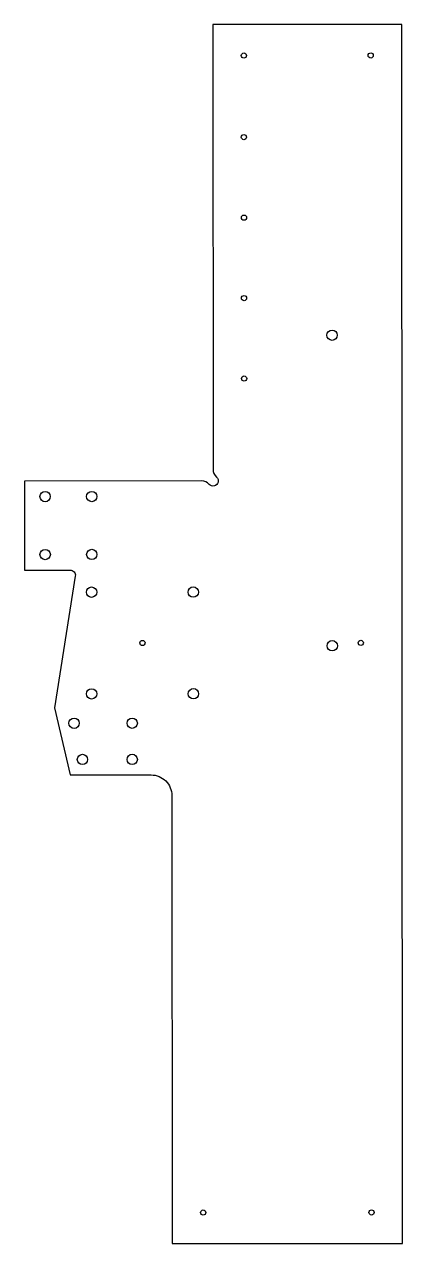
# Model space of a CAD drawing. Header units: inches. Extents: x 11.9 to 21, y 2 to 31.5.
import ezdxf

# ---------------------------------------------------------------- set-up
doc = ezdxf.new("R2010")
doc.units = ezdxf.units.IN
doc.layers.get('0').update_dxf_attribs({"linetype": 'CONTINUOUS'})

msp = doc.modelspace()

# ---------------------------------------------------------------- linework, layer by layer
msp.add_lwpolyline([(14.911, 13.358, -0.414214), (15.411, 12.858), (15.418, 2.037), (20.981, 2.041), (20.961, 31.486), (16.398, 31.483), (16.406, 20.739, 0.213422), (16.489, 20.552, -1.05728), (16.313, 20.376, 0.213422), (16.126, 20.459), (11.85, 20.456), (11.852, 18.306), (12.955, 18.306, -0.461006), (13.079, 18.162), (12.577, 14.981), (12.954, 13.356)], format="xyb", close=True)
for centre, radius in [((17.149, 30.733), 0.0625), ((20.211, 30.735), 0.0625), ((17.15, 28.762), 0.0625), ((17.152, 26.818), 0.0625), ((17.153, 24.875), 0.0625), ((19.278, 23.979), 0.125), ((17.154, 22.931), 0.0625), ((12.351, 20.081), 0.125), ((13.476, 20.082), 0.125), ((12.352, 18.681), 0.125), ((13.477, 18.682), 0.125), ((13.473, 17.772), 0.125), ((15.928, 17.774), 0.125), ((14.701, 16.545), 0.0625), ((19.284, 16.479), 0.125), ((19.971, 16.548), 0.0625), ((13.474, 15.316), 0.125), ((15.93, 15.318), 0.125), ((13.049, 14.606), 0.125), ((14.453, 14.607), 0.125), ((13.252, 13.731), 0.125), ((14.453, 13.732), 0.125), ((16.168, 2.788), 0.0625), ((20.23, 2.79), 0.0625)]:
    msp.add_circle(centre, radius)

doc.saveas('drawing.dxf')
